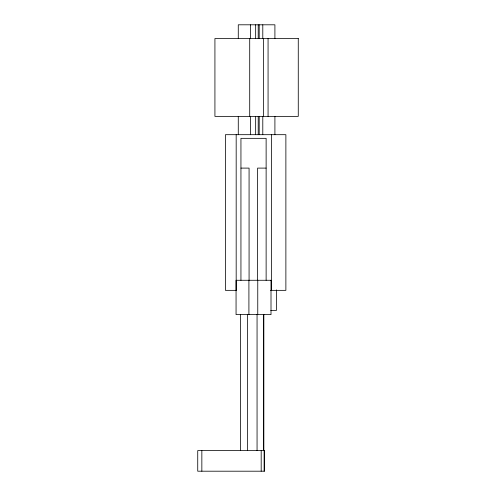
<?xml version="1.0" encoding="UTF-8"?>
<svg xmlns="http://www.w3.org/2000/svg" width="496" height="496" viewBox="0 0 496 496"><rect width="100%" height="100%" fill="white"/><g stroke="black" fill="none" stroke-linecap="round" stroke-linejoin="round"><path stroke-width="0.74" d="M240.944 168.101L249.073 168.101L249.073 280.277M266.129 168.101L257.598 168.101L257.598 280.277M236.524 290.352L225.438 290.352L225.438 134.683L285.876 134.683L285.876 290.352L270.487 290.352M270.717 310.471L276.396 310.471L276.396 289.869M274.908 38.533L274.908 24.8L238.278 24.8L238.278 38.533M274.908 116.368L274.908 134.683M271.386 134.683L271.386 290.352M268.069 38.533L268.069 116.368M266.129 280.277L266.129 138.341L240.944 138.341L240.944 280.277M264.12 450.597L264.12 471.2M263.841 314.321L263.841 450.597M263.556 38.533L263.556 116.368M263.444 314.346L263.444 450.597M262.793 24.8L262.793 38.533M262.793 116.368L262.793 134.683M261.187 450.597L261.187 471.2M259.197 24.8L259.197 38.533M259.197 116.368L259.197 134.683M258.205 24.8L258.205 38.533M258.205 116.368L258.205 134.683M257.759 280.277L257.759 314.613M257.058 314.346L257.058 450.597M255.657 24.8L255.657 38.533M255.657 116.368L255.657 134.683M250.48 24.8L250.48 38.533M250.48 116.368L250.48 134.683M249.711 38.533L249.711 116.368M248.911 280.277L248.911 314.613M247.622 314.346L247.622 450.597M240.554 314.346L240.554 450.597M238.278 116.368L238.278 134.683M236.177 134.683L236.177 290.352M201.847 450.597L201.847 471.2M298.27 38.533L214.923 38.533L214.923 116.368L298.27 116.368L298.27 38.533M271.008 280.277L236.059 280.277L236.059 314.613L271.008 314.613L271.008 280.277M264.597 450.597L197.73 450.597L197.73 471.2L264.597 471.2L264.597 450.597"/></g></svg>
